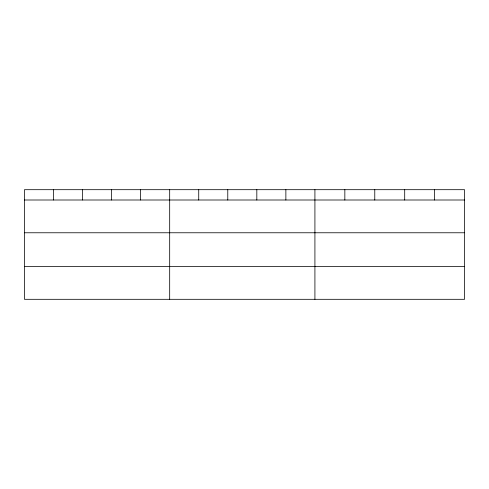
<?xml version="1.0" encoding="UTF-8"?>
<svg xmlns="http://www.w3.org/2000/svg" width="489" height="489" viewBox="0 0 489 489"><rect width="100%" height="100%" fill="white"/><g stroke="black" fill="none" stroke-linecap="round" stroke-linejoin="round"><path stroke-width="0.73" d="M464.55 232.77L464.55 189.689L24.45 189.689L24.45 299.311L464.55 299.311L464.55 232.77L24.45 232.77M24.45 200.001L464.55 200.001M24.45 266.536L464.55 266.536M434.623 189.689L434.623 200.001M404.696 189.689L404.696 200.001M374.77 189.689L374.77 200.001M344.843 189.689L344.843 200.001M314.916 189.689L314.916 299.311M285.869 189.689L285.869 200.001M256.823 189.689L256.823 200.001M227.776 189.689L227.776 200.001M198.73 189.689L198.73 200.001M169.683 189.689L169.683 299.311M140.636 189.689L140.636 200.001M111.59 189.689L111.59 200.001M82.543 189.689L82.543 200.001M53.497 189.689L53.497 200.001"/></g></svg>
